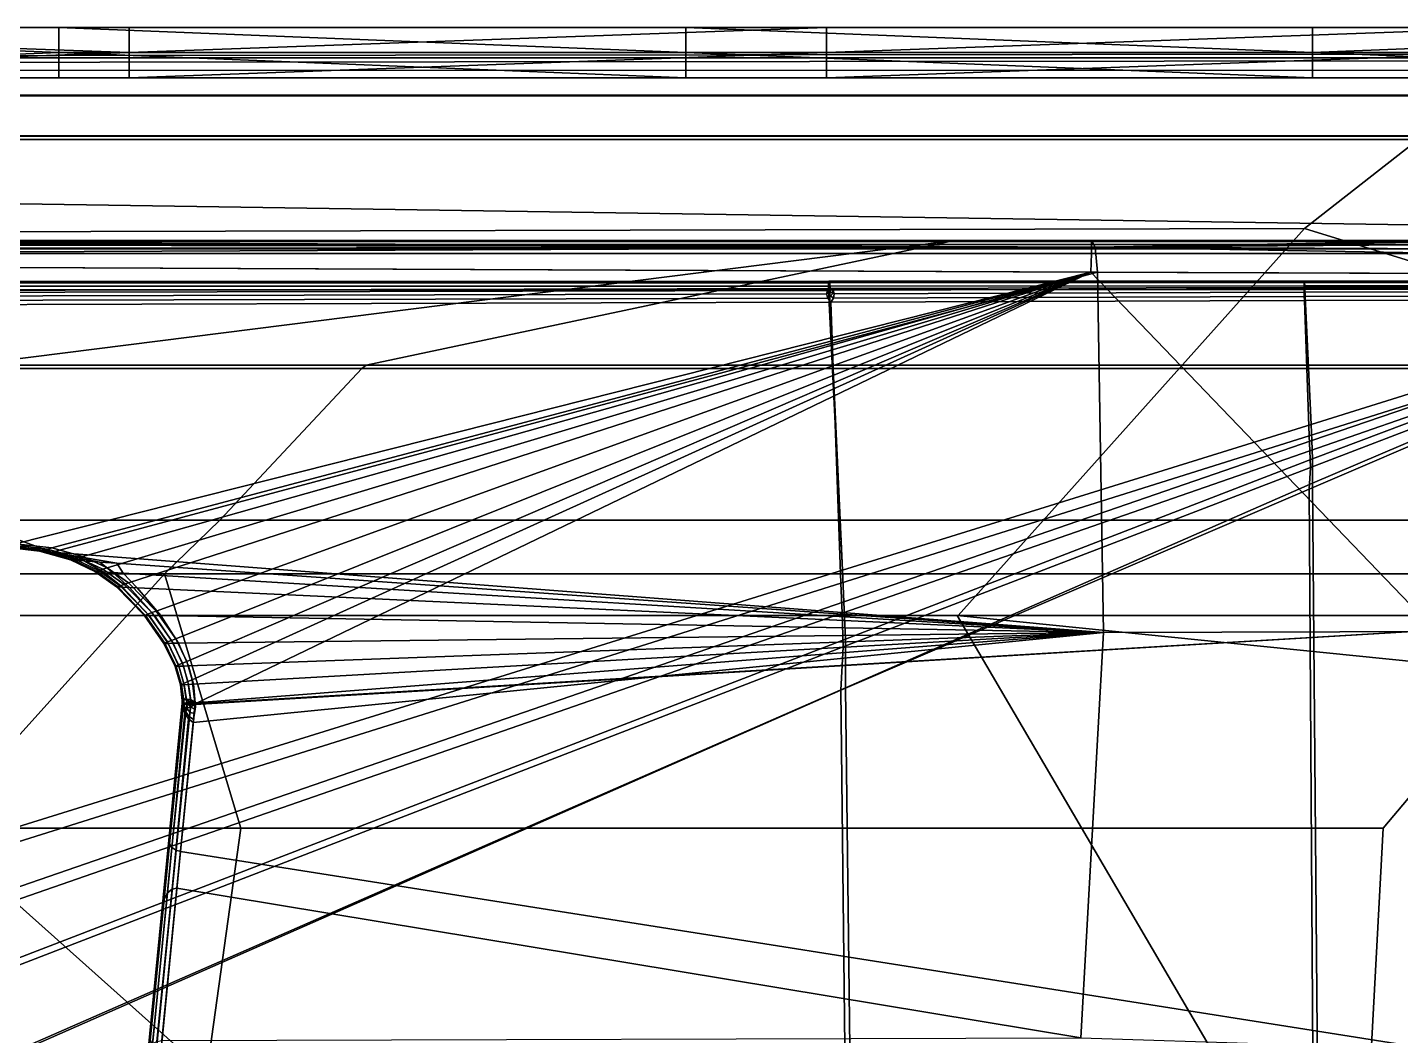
# Model space of a CAD drawing. Extents: x -11.8 to 11.8, y 0 to 23.8.
# Drawn here: x 1.77 to 7.15, y 19.86 to 23.8 of the extents above; entities that cross this region are included whole.
import ezdxf

# ---------------------------------------------------------------- set-up
doc = ezdxf.new("R2010")
doc.units = 0
doc.layers.add('SHP78CM5N_TRADECAD', color=251, linetype='CONTINUOUS')

msp = doc.modelspace()

# ---------------------------------------------------------------- linework, layer by layer
at = {"layer": 'SHP78CM5N_TRADECAD'}
for points in [[(2.1676, 23.7053, 15.5715), (-0.5637, 23.6069, 15.5715), (-0.5637, 23.8037, 15.5715)], [(-0.5637, 23.8037, 15.5715), (2.1676, 23.8037, 15.5715), (2.1676, 23.7053, 15.5715)], [(1.892, 23.7053, 6.9101), (-0.5637, 23.8037, 6.9101), (-0.5637, 23.6069, 6.9101)], [(1.892, 23.8037, 6.9101), (-0.5637, 23.8037, 6.9101), (1.892, 23.7053, 6.9101)], [(2.1676, 23.8037, 13.4062), (-0.5637, 23.8037, 15.5715), (-0.5637, 23.8037, 13.4062)], [(-0.5637, 23.8037, 13.4062), (2.1676, 23.8037, 11.2408), (2.1676, 23.8037, 13.4062)], [(-0.5637, 23.8037, 11.2408), (2.1676, 23.8037, 11.2408), (-0.5637, 23.8037, 13.4062)], [(2.1676, 23.8037, 15.5715), (-0.5637, 23.8037, 15.5715), (2.1676, 23.8037, 13.4062)], [(2.1676, 23.8037, 9.0755), (2.1676, 23.8037, 11.2408), (-0.5637, 23.8037, 11.2408)], [(-0.5637, 23.8037, 9.0755), (2.1676, 23.8037, 9.0755), (-0.5637, 23.8037, 11.2408)], [(1.892, 23.8037, 6.9101), (2.1676, 23.8037, 9.0755), (-0.5637, 23.8037, 9.0755)], [(-0.5637, 23.8037, 6.9101), (1.892, 23.8037, 6.9101), (-0.5637, 23.8037, 9.0755)], [(4.3477, 23.7053, 6.9101), (1.892, 23.8037, 6.9101), (1.892, 23.7053, 6.9101)], [(4.3477, 23.8037, 6.9101), (1.892, 23.8037, 6.9101), (4.3477, 23.7053, 6.9101)], [(2.1676, 23.8037, 9.0755), (1.892, 23.8037, 6.9101), (4.3477, 23.8037, 6.9101)], [(2.1676, 23.7053, 15.5715), (4.8989, 23.8037, 15.5715), (4.8989, 23.7053, 15.5715)], [(2.1676, 23.8037, 15.5715), (4.8989, 23.8037, 15.5715), (2.1676, 23.7053, 15.5715)], [(4.8989, 23.8037, 13.4062), (2.1676, 23.8037, 15.5715), (2.1676, 23.8037, 13.4062)], [(2.1676, 23.8037, 13.4062), (4.8989, 23.8037, 11.2408), (4.8989, 23.8037, 13.4062)], [(2.1676, 23.8037, 11.2408), (4.8989, 23.8037, 11.2408), (2.1676, 23.8037, 13.4062)], [(2.1676, 23.8037, 11.2408), (4.8989, 23.8037, 9.0755), (4.8989, 23.8037, 11.2408)], [(2.1676, 23.8037, 11.2408), (2.1676, 23.8037, 9.0755), (4.8989, 23.8037, 9.0755)], [(2.1676, 23.8037, 9.0755), (4.3477, 23.8037, 6.9101), (4.8989, 23.8037, 9.0755)], [(4.8989, 23.8037, 15.5715), (2.1676, 23.8037, 15.5715), (4.8989, 23.8037, 13.4062)], [(6.8034, 23.7053, 6.9101), (4.3477, 23.8037, 6.9101), (4.3477, 23.7053, 6.9101)], [(6.8034, 23.8037, 6.9101), (4.3477, 23.8037, 6.9101), (6.8034, 23.7053, 6.9101)], [(4.8989, 23.8037, 9.0755), (4.3477, 23.8037, 6.9101), (6.8034, 23.8037, 6.9101)], [(4.8989, 23.7053, 15.5715), (7.6302, 23.8037, 15.5715), (7.6302, 23.7053, 15.5715)], [(4.8989, 23.8037, 15.5715), (7.6302, 23.8037, 15.5715), (4.8989, 23.7053, 15.5715)], [(4.8989, 23.8037, 9.0755), (6.8034, 23.8037, 6.9101), (7.6302, 23.8037, 9.0755)], [(4.8989, 23.8037, 11.2408), (4.8989, 23.8037, 9.0755), (7.6302, 23.8037, 9.0755)], [(4.8989, 23.8037, 11.2408), (7.6302, 23.8037, 11.2408), (4.8989, 23.8037, 13.4062)], [(7.6302, 23.8037, 11.2408), (4.8989, 23.8037, 11.2408), (7.6302, 23.8037, 9.0755)], [(4.8989, 23.8037, 13.4062), (7.6302, 23.8037, 11.2408), (7.6302, 23.8037, 13.4062)], [(7.6302, 23.8037, 13.4062), (4.8989, 23.8037, 15.5715), (4.8989, 23.8037, 13.4062)], [(7.6302, 23.8037, 15.5715), (4.8989, 23.8037, 15.5715), (7.6302, 23.8037, 13.4062)], [(6.8034, 23.7053, 6.9101), (9.2591, 23.6069, 6.9101), (9.2591, 23.8037, 6.9101)], [(9.2591, 23.8037, 6.9101), (6.8034, 23.8037, 6.9101), (6.8034, 23.7053, 6.9101)], [(7.6302, 23.8037, 9.0755), (6.8034, 23.8037, 6.9101), (9.2591, 23.8037, 6.9101)], [(9.8369, 23.7012, 5.777), (-10.042, 23.6824, 5.777), (-7.6757, 23.6593, 3.4718), (7.6119, 23.6737, 3.4718)], [(9.837, 23.685, 6.0174), (-10.042, 23.685, 6.0274), (-10.042, 23.6824, 5.777), (9.8369, 23.7012, 5.777)], [(-10.042, 23.685, 6.6404), (-10.042, 23.685, 6.0274), (9.837, 23.685, 6.0174), (9.837, 23.685, 6.6404)], [(-10.042, 23.685, 6.6404), (9.837, 23.685, 6.6404), (9.8368, 23.3645, 6.7713), (-9.858, 23.3655, 6.7831)], [(-7.6757, 23.6593, 3.4718), (0.4313, 23.0013, 3.4718), (6.7714, 23.0167, 3.4718), (7.6119, 23.6737, 3.4718)], [(2.1676, 23.6069, 15.5715), (-0.5637, 23.6069, 15.5715), (2.1676, 23.7053, 15.5715)], [(-0.5637, 23.6069, 6.9101), (1.892, 23.6069, 6.9101), (1.892, 23.7053, 6.9101)], [(1.892, 23.7053, 6.9101), (4.3477, 23.6069, 6.9101), (4.3477, 23.7053, 6.9101)], [(1.892, 23.6069, 6.9101), (4.3477, 23.6069, 6.9101), (1.892, 23.7053, 6.9101)], [(4.8989, 23.7053, 15.5715), (2.1676, 23.6069, 15.5715), (2.1676, 23.7053, 15.5715)], [(4.8989, 23.6069, 15.5715), (2.1676, 23.6069, 15.5715), (4.8989, 23.7053, 15.5715)], [(4.3477, 23.7053, 6.9101), (6.8034, 23.6069, 6.9101), (6.8034, 23.7053, 6.9101)], [(4.3477, 23.6069, 6.9101), (6.8034, 23.6069, 6.9101), (4.3477, 23.7053, 6.9101)], [(7.6302, 23.7053, 15.5715), (4.8989, 23.6069, 15.5715), (4.8989, 23.7053, 15.5715)], [(7.6302, 23.6069, 15.5715), (4.8989, 23.6069, 15.5715), (7.6302, 23.7053, 15.5715)], [(6.7714, 23.0167, 3.4718), (8.7179, 22.418, 3.4718), (9.8368, 22.5489, 3.4718), (7.6119, 23.6737, 3.4718)], [(6.8034, 23.6069, 6.9101), (9.2591, 23.6069, 6.9101), (6.8034, 23.7053, 6.9101)], [(10.423, 23.6358, 32.5452), (10.4283, 23.379, 32.541), (-10.5863, 23.3808, 32.5485), (-10.5752, 23.6369, 32.5543)], [(10.423, 23.5386, 7.618), (10.423, 23.6358, 32.5452), (-10.5752, 23.6369, 32.5543), (-10.577, 23.5393, 7.5413)], [(2.1676, 23.6069, 9.0755), (-0.5637, 23.6069, 9.0755), (2.1676, 23.6069, 11.2408)], [(2.1676, 23.6069, 9.0755), (1.892, 23.6069, 6.9101), (-0.5637, 23.6069, 9.0755)], [(-0.5637, 23.6069, 9.0755), (1.892, 23.6069, 6.9101), (-0.5637, 23.6069, 6.9101)], [(2.1676, 23.6069, 11.2408), (-0.5637, 23.6069, 9.0755), (-0.5637, 23.6069, 11.2408)], [(2.1676, 23.6069, 11.2408), (-0.5637, 23.6069, 11.2408), (2.1676, 23.6069, 13.4062)], [(2.1676, 23.6069, 13.4062), (-0.5637, 23.6069, 11.2408), (-0.5637, 23.6069, 13.4062)], [(-0.5637, 23.6069, 13.4062), (2.1676, 23.6069, 15.5715), (2.1676, 23.6069, 13.4062)], [(-0.5637, 23.6069, 15.5715), (2.1676, 23.6069, 15.5715), (-0.5637, 23.6069, 13.4062)], [(2.1676, 23.6069, 9.0755), (4.3477, 23.6069, 6.9101), (1.892, 23.6069, 6.9101)], [(4.8989, 23.6069, 9.0755), (4.3477, 23.6069, 6.9101), (2.1676, 23.6069, 9.0755)], [(4.8989, 23.6069, 9.0755), (2.1676, 23.6069, 9.0755), (4.8989, 23.6069, 11.2408)], [(4.8989, 23.6069, 11.2408), (2.1676, 23.6069, 9.0755), (2.1676, 23.6069, 11.2408)], [(4.8989, 23.6069, 13.4062), (2.1676, 23.6069, 11.2408), (2.1676, 23.6069, 13.4062)], [(4.8989, 23.6069, 11.2408), (2.1676, 23.6069, 11.2408), (4.8989, 23.6069, 13.4062)], [(2.1676, 23.6069, 13.4062), (4.8989, 23.6069, 15.5715), (4.8989, 23.6069, 13.4062)], [(2.1676, 23.6069, 15.5715), (4.8989, 23.6069, 15.5715), (2.1676, 23.6069, 13.4062)], [(4.8989, 23.6069, 9.0755), (6.8034, 23.6069, 6.9101), (4.3477, 23.6069, 6.9101)], [(4.8989, 23.6069, 13.4062), (7.6302, 23.6069, 15.5715), (7.6302, 23.6069, 13.4062)], [(7.6302, 23.6069, 13.4062), (4.8989, 23.6069, 11.2408), (4.8989, 23.6069, 13.4062)], [(7.6302, 23.6069, 11.2408), (4.8989, 23.6069, 11.2408), (7.6302, 23.6069, 13.4062)], [(7.6302, 23.6069, 11.2408), (4.8989, 23.6069, 9.0755), (4.8989, 23.6069, 11.2408)], [(7.6302, 23.6069, 9.0755), (4.8989, 23.6069, 9.0755), (7.6302, 23.6069, 11.2408)], [(7.6302, 23.6069, 9.0755), (6.8034, 23.6069, 6.9101), (4.8989, 23.6069, 9.0755)], [(4.8989, 23.6069, 15.5715), (7.6302, 23.6069, 15.5715), (4.8989, 23.6069, 13.4062)], [(7.6302, 23.6069, 9.0755), (9.2591, 23.6069, 6.9101), (6.8034, 23.6069, 6.9101)], [(-10.577, 23.5393, 7.5413), (-9.858, 23.5363, 6.7831), (9.8368, 23.5353, 6.7713), (10.423, 23.5386, 7.618)], [(-9.858, 23.5363, 6.7831), (-9.858, 23.3655, 6.7831), (9.8368, 23.3645, 6.7713), (9.8368, 23.5353, 6.7713)], [(10.4283, 23.379, 32.541), (11.2467, 23.3786, 33.4634), (-11.2232, 23.3786, 33.4634), (-10.5863, 23.3808, 32.5485)], [(11.2467, 23.3786, 33.4634), (11.2467, 22.9691, 33.4634), (-11.2232, 23.3089, 33.4634), (-11.2232, 23.3786, 33.4634)], [(11.2467, 22.9691, 33.4634), (5.4013, 22.9691, 33.0011), (-5.4744, 22.9691, 33.0011), (-11.2232, 23.3089, 33.4634)], [(5.4013, 22.9691, 33.0011), (0.0045, 22.9691, 33.0011), (-5.4744, 22.9691, 33.0011)], [(0.0045, 22.9691, 33.0011), (5.4013, 22.9691, 33.0011), (1.5327, 22.4809, 33.0011), (0.0046, 22.4809, 33.0011)], [(5.9382, 22.9685, 33.6834), (0.1615, 22.9685, 33.6834), (0.1615, 22.9685, 32.9934), (5.9523, 22.9435, 32.9684)], [(5.9523, 22.9435, 32.9684), (0.1615, 22.9685, 32.9934), (0.1615, 22.9647, 32.9743)], [(5.9382, 22.9685, 33.6834), (5.9379, 22.965, 33.7014), (0.1615, 22.9647, 33.7022), (0.1615, 22.9685, 33.6834)], [(5.4152, 21.5017, 1.4879), (6.7714, 23.0167, 3.4718), (0.4313, 23.0013, 3.4718), (0.4204, 21.5017, 1.4877)], [(3.096, 22.4809, 33.0011), (1.5327, 22.4809, 33.0011), (5.4013, 22.9691, 33.0011)], [(5.4013, 22.9691, 33.0011), (9.5391, 22.9691, 33.0011), (8.3951, 22.4809, 33.0011), (3.096, 22.4809, 33.0011)], [(11.2467, 22.9691, 33.4634), (11.2467, 22.9691, 33.4634), (9.5391, 22.9691, 33.0011), (5.4013, 22.9691, 33.0011)], [(5.4152, 21.5017, 1.4879), (8.6058, 21.5017, 2.35), (8.7179, 22.418, 3.4718), (6.7714, 23.0167, 3.4718)], [(7.2932, 22.9685, 33.6834), (7.2909, 22.965, 33.7014), (5.9379, 22.965, 33.7014), (5.9382, 22.9685, 33.6834)], [(7.2932, 22.9685, 33.6834), (5.9382, 22.9685, 33.6834), (5.9523, 22.9435, 32.9684), (7.3776, 22.9685, 32.9934)], [(7.3799, 22.965, 32.975), (7.3776, 22.9685, 32.9934), (5.9523, 22.9435, 32.9684)], [(5.9379, 22.965, 33.7014), (5.9375, 22.9537, 33.718), (0.1615, 22.9537, 33.718), (0.1615, 22.9647, 33.7022)], [(5.9523, 22.9435, 32.9684), (0.1615, 22.9647, 32.9743), (0.1615, 22.9539, 32.958)], [(5.9523, 22.9435, 32.9684), (0.1615, 22.9539, 32.958), (0.1615, 22.9376, 32.9472)], [(5.9375, 22.9537, 33.718), (5.9372, 22.9367, 33.7285), (0.1615, 22.9375, 33.7282), (0.1615, 22.9537, 33.718)], [(5.9523, 22.9435, 32.9684), (0.1615, 22.9185, 32.9434), (0.1615, 22.8701, 32.9434), (5.9604, 22.8459, 32.9434)], [(5.9523, 22.9435, 32.9684), (0.1615, 22.9376, 32.9472), (0.1615, 22.9185, 32.9434)], [(5.9372, 22.9367, 33.7285), (5.9371, 22.9186, 33.7312), (0.1615, 22.9186, 33.7312), (0.1615, 22.9375, 33.7282)], [(0.1615, 22.9186, 33.7312), (5.9371, 22.9186, 33.7312), (5.9352, 22.846, 33.7135), (0.1615, 22.8701, 33.7135)], [(5.9371, 22.9186, 33.7312), (7.2869, 22.9186, 33.7313), (7.2858, 22.8404, 33.7135), (5.9352, 22.846, 33.7135)], [(7.2874, 22.9367, 33.7285), (7.2869, 22.9186, 33.7313), (5.9371, 22.9186, 33.7312), (5.9372, 22.9367, 33.7285)], [(7.2888, 22.9537, 33.718), (7.2874, 22.9367, 33.7285), (5.9372, 22.9367, 33.7285), (5.9375, 22.9537, 33.718)], [(7.2909, 22.965, 33.7014), (7.2888, 22.9537, 33.718), (5.9375, 22.9537, 33.718), (5.9379, 22.965, 33.7014)], [(7.3819, 22.9539, 32.958), (7.3799, 22.965, 32.975), (5.9523, 22.9435, 32.9684)], [(7.3831, 22.9369, 32.9469), (7.3819, 22.9539, 32.958), (5.9523, 22.9435, 32.9684)], [(7.3835, 22.9185, 32.9434), (5.9523, 22.9435, 32.9684), (5.9604, 22.8459, 32.9434), (7.3814, 22.84, 32.9434)], [(7.3835, 22.9185, 32.9434), (7.3831, 22.9369, 32.9469), (5.9523, 22.9435, 32.9684)], [(1.7219, 21.7823, 34.0637), (0.1615, 22.6208, 33.8005), (0.1615, 22.8701, 33.7135), (5.9352, 22.846, 33.7135)], [(1.6763, 21.8179, 33.2387), (1.8664, 21.7493, 33.2567), (5.9604, 22.8459, 32.9434), (0.1615, 22.8701, 32.9434)], [(1.3155, 22.8029, 33.9473), (1.3156, 22.8084, 33.93), (4.9078, 22.8099, 33.918), (4.9073, 22.8037, 33.9354)], [(1.3156, 22.8084, 33.93), (1.3156, 22.807, 33.9134), (4.9085, 22.8091, 33.901), (4.9078, 22.8099, 33.918)], [(4.9085, 22.8091, 33.901), (1.3156, 22.807, 33.9134), (1.3158, 22.7737, 33.7969), (4.9131, 22.7818, 33.7834)], [(5.9352, 22.846, 33.7135), (1.8647, 21.7659, 34.0659), (1.7219, 21.7823, 34.0637)], [(5.9352, 22.846, 33.7135), (1.9858, 21.732, 34.075), (1.8647, 21.7659, 34.0659)], [(1.8664, 21.7493, 33.2567), (5.985, 21.434, 33.2862), (5.9604, 22.8459, 32.9434)], [(5.9352, 22.846, 33.7135), (2.0811, 21.6879, 34.0885), (1.9858, 21.732, 34.075)], [(5.9352, 22.846, 33.7135), (2.1656, 21.6285, 34.1077), (2.0811, 21.6879, 34.0885)], [(5.9352, 22.846, 33.7135), (2.2731, 21.5187, 34.1447), (2.1656, 21.6285, 34.1077)], [(2.3499, 21.4104, 34.1706), (2.2731, 21.5187, 34.1447), (5.9352, 22.846, 33.7135)], [(5.9352, 22.846, 33.7135), (2.3931, 21.3214, 34.173), (2.3499, 21.4104, 34.1706)], [(5.9352, 22.846, 33.7135), (2.414, 21.2496, 34.1753), (2.3931, 21.3214, 34.173)], [(5.9352, 22.846, 33.7135), (2.426, 21.1554, 34.1799), (2.4252, 21.162, 34.1783), (2.414, 21.2496, 34.1753)], [(5.9352, 22.846, 33.7135), (7.282, 21.444, 33.8236), (2.426, 21.1554, 34.1799)], [(4.9073, 22.8037, 33.9354), (4.9078, 22.8099, 33.918), (4.9104, 22.8099, 33.9181), (4.9104, 22.8037, 33.9354)], [(4.9078, 22.8099, 33.918), (4.9085, 22.8091, 33.901), (4.9106, 22.8091, 33.901), (4.9104, 22.8099, 33.9181)], [(4.9131, 22.7818, 33.7834), (4.9132, 22.7818, 33.7834), (4.9106, 22.8091, 33.901), (4.9085, 22.8091, 33.901)], [(4.9104, 22.8037, 33.9354), (4.9104, 22.8099, 33.9181), (6.7712, 22.8108, 33.9036), (6.7718, 22.8047, 33.9216)], [(4.9104, 22.8099, 33.9181), (4.9106, 22.8091, 33.901), (6.771, 22.8103, 33.8857), (6.7712, 22.8108, 33.9036)], [(4.9136, 22.7818, 33.7834), (6.7702, 22.7859, 33.7674), (6.771, 22.8103, 33.8857), (4.9106, 22.8091, 33.901)], [(4.9106, 22.8091, 33.901), (4.9132, 22.7818, 33.7834), (4.9134, 22.7818, 33.7834)], [(4.9106, 22.8091, 33.901), (4.9134, 22.7818, 33.7834), (4.9135, 22.7818, 33.7834)], [(4.9106, 22.8091, 33.901), (4.9135, 22.7818, 33.7834), (4.9136, 22.7818, 33.7834)], [(5.9352, 22.846, 33.7135), (7.2858, 22.8404, 33.7135), (7.282, 21.444, 33.8236)], [(7.3814, 22.84, 32.9434), (5.9604, 22.8459, 32.9434), (5.985, 21.434, 33.2862), (7.3743, 21.4384, 33.1143)], [(6.7702, 22.7859, 33.7674), (8.5821, 22.7912, 33.7718), (8.5861, 22.8102, 33.8601), (6.771, 22.8103, 33.8857)], [(8.5861, 22.8102, 33.8601), (8.5748, 22.8074, 33.8805), (6.7712, 22.8108, 33.9036), (6.771, 22.8103, 33.8857)], [(8.5748, 22.8074, 33.8805), (8.5613, 22.8012, 33.8944), (6.7718, 22.8047, 33.9216), (6.7712, 22.8108, 33.9036)], [(1.3155, 22.7909, 33.9609), (1.3155, 22.8029, 33.9473), (4.9073, 22.8037, 33.9354), (4.9069, 22.7912, 33.949)], [(1.3155, 22.7758, 33.9682), (1.3155, 22.7909, 33.9609), (4.9069, 22.7912, 33.949), (4.9068, 22.7758, 33.9564)], [(1.3155, 22.7758, 33.9682), (4.9068, 22.7758, 33.9564), (4.9618, 21.678, 34.248), (1.3155, 20.5444, 34.5601)], [(1.3158, 22.7737, 33.7969), (1.3158, 22.7661, 33.7818), (4.9029, 22.7744, 33.77), (4.9131, 22.7818, 33.7834)], [(1.3158, 22.7661, 33.7818), (1.3158, 22.7522, 33.7697), (4.8998, 22.7604, 33.7582), (4.9029, 22.7744, 33.77)], [(1.3158, 22.7522, 33.7697), (1.3158, 22.7348, 33.764), (4.9048, 22.7434, 33.7513), (4.8998, 22.7604, 33.7582)], [(4.9069, 22.7752, 33.7702), (4.9029, 22.7744, 33.77), (4.8998, 22.7604, 33.7582), (4.9043, 22.7631, 33.7596)], [(4.9043, 22.7631, 33.7596), (4.8998, 22.7604, 33.7582), (4.9048, 22.7434, 33.7513), (4.9151, 22.7528, 33.7536)], [(4.9132, 22.7818, 33.7834), (4.9131, 22.7818, 33.7834), (4.9029, 22.7744, 33.77), (4.9069, 22.7752, 33.7702)], [(4.9145, 22.7658, 33.761), (4.9139, 22.776, 33.7704), (4.9069, 22.7752, 33.7702), (4.9043, 22.7631, 33.7596)], [(4.9145, 22.7658, 33.761), (4.9043, 22.7631, 33.7596), (4.9151, 22.7528, 33.7536), (4.9249, 22.7631, 33.7594)], [(4.9048, 22.7434, 33.7513), (4.9163, 22.7281, 33.7511), (4.9266, 22.7435, 33.7512), (4.9151, 22.7528, 33.7536)], [(4.9068, 22.7758, 33.9564), (4.9069, 22.7912, 33.949), (4.9109, 22.7913, 33.949), (4.9115, 22.7759, 33.9564)], [(4.9618, 21.678, 34.248), (4.9068, 22.7758, 33.9564), (4.9115, 22.7759, 33.9564)], [(4.9069, 22.7912, 33.949), (4.9073, 22.8037, 33.9354), (4.9104, 22.8037, 33.9354), (4.9109, 22.7913, 33.949)], [(4.9139, 22.776, 33.7704), (4.9134, 22.7818, 33.7834), (4.9132, 22.7818, 33.7834), (4.9069, 22.7752, 33.7702)], [(4.9109, 22.7913, 33.949), (4.9104, 22.8037, 33.9354), (6.7718, 22.8047, 33.9216), (6.7725, 22.7925, 33.9363)], [(4.9115, 22.7759, 33.9564), (4.9109, 22.7913, 33.949), (6.7725, 22.7925, 33.9363), (6.7732, 22.7771, 33.9452)], [(6.7974, 22.2486, 34.0902), (4.9618, 21.678, 34.248), (4.9115, 22.7759, 33.9564), (6.7732, 22.7771, 33.9452)], [(4.9209, 22.7752, 33.7701), (4.9135, 22.7818, 33.7834), (4.9134, 22.7818, 33.7834), (4.9139, 22.776, 33.7704)], [(4.925, 22.7745, 33.7698), (4.9136, 22.7818, 33.7834), (4.9135, 22.7818, 33.7834), (4.9209, 22.7752, 33.7701)], [(4.9136, 22.7818, 33.7834), (4.925, 22.7745, 33.7698), (6.7703, 22.7797, 33.7529), (6.7702, 22.7859, 33.7674)], [(4.9145, 22.7658, 33.761), (4.9249, 22.7631, 33.7594), (4.9209, 22.7752, 33.7701), (4.9139, 22.776, 33.7704)], [(4.9151, 22.7528, 33.7536), (4.9266, 22.7435, 33.7512), (4.9298, 22.7605, 33.758), (4.9249, 22.7631, 33.7594)], [(4.9249, 22.7631, 33.7594), (4.9298, 22.7605, 33.758), (4.925, 22.7745, 33.7698), (4.9209, 22.7752, 33.7701)], [(4.925, 22.7745, 33.7698), (4.9298, 22.7605, 33.758), (6.7705, 22.7668, 33.7413), (6.7703, 22.7797, 33.7529)], [(4.9298, 22.7605, 33.758), (4.9266, 22.7435, 33.7512), (6.771, 22.7502, 33.7364), (6.7705, 22.7668, 33.7413)], [(8.5829, 22.7853, 33.7611), (8.5821, 22.7912, 33.7718), (6.7702, 22.7859, 33.7674), (6.7703, 22.7797, 33.7529)], [(8.5611, 22.7701, 33.749), (8.5829, 22.7853, 33.7611), (6.7703, 22.7797, 33.7529), (6.7705, 22.7668, 33.7413)], [(8.5229, 22.7518, 33.7424), (8.5611, 22.7701, 33.749), (6.7705, 22.7668, 33.7413), (6.771, 22.7502, 33.7364)], [(8.5613, 22.8012, 33.8944), (8.5347, 22.7917, 33.9075), (6.7725, 22.7925, 33.9363), (6.7718, 22.8047, 33.9216)], [(8.5347, 22.7917, 33.9075), (8.497, 22.7807, 33.92), (6.7732, 22.7771, 33.9452), (6.7725, 22.7925, 33.9363)], [(6.7732, 22.7771, 33.9452), (8.497, 22.7807, 33.92), (6.7974, 22.2486, 34.0902)], [(6.7904, 21.9954, 33.9254), (8.5805, 22.763, 33.7327), (8.5526, 22.7543, 33.7353), (6.7948, 22.0804, 33.9145)], [(6.8232, 16.9497, 33.9702), (8.5945, 17.3401, 33.7701), (8.5805, 22.763, 33.7327), (6.7904, 21.9954, 33.9254)], [(6.7928, 22.1462, 33.9034), (8.5517, 22.7567, 33.7349), (8.4895, 22.7395, 33.7429), (6.7906, 22.2052, 33.9312)], [(6.7948, 22.0804, 33.9145), (8.5526, 22.7543, 33.7353), (8.5517, 22.7567, 33.7349), (6.7928, 22.1462, 33.9034)], [(6.7974, 22.2486, 34.0902), (8.497, 22.7807, 33.92), (8.5368, 22.7795, 33.9159), (6.8002, 22.1869, 34.1097)], [(6.8002, 22.1869, 34.1097), (8.5368, 22.7795, 33.9159), (8.5675, 22.7789, 33.9117), (6.8037, 22.1142, 34.1227)], [(6.8037, 22.1142, 34.1227), (8.5675, 22.7789, 33.9117), (8.5886, 22.7799, 33.9082), (6.8037, 22.0189, 34.1343)], [(6.8037, 22.0189, 34.1343), (8.5886, 22.7799, 33.9082), (8.6178, 17.3422, 33.9487), (6.8456, 16.9516, 34.1801)], [(1.3158, 22.7348, 33.764), (1.3159, 22.7178, 33.7652), (4.9163, 22.7281, 33.7511), (4.9048, 22.7434, 33.7513)], [(4.9163, 22.7281, 33.7511), (1.3159, 22.7178, 33.7652), (1.3163, 20.4837, 34.3579), (4.9561, 21.6283, 34.0433)], [(4.9266, 22.7435, 33.7512), (4.9163, 22.7281, 33.7511), (6.7715, 22.7346, 33.7387), (6.771, 22.7502, 33.7364)], [(6.7715, 22.7346, 33.7387), (4.9163, 22.7281, 33.7511), (4.9561, 21.6283, 34.0433), (6.7906, 22.2052, 33.9312)], [(8.4895, 22.7395, 33.7429), (8.5229, 22.7518, 33.7424), (6.771, 22.7502, 33.7364), (6.7715, 22.7346, 33.7387)], [(6.7906, 22.2052, 33.9312), (8.4895, 22.7395, 33.7429), (6.7715, 22.7346, 33.7387)], [(1.5251, 22.4677, 33.0585), (3.0789, 22.4677, 33.0585), (2.5231, 21.874, 33.1998), (1.2507, 21.874, 33.1998)], [(3.096, 22.4809, 33.0011), (3.0789, 22.4677, 33.0585), (1.5251, 22.4677, 33.0585), (1.5327, 22.4809, 33.0011)], [(8.3466, 22.4677, 33.0585), (8.13, 21.874, 33.1998), (2.5231, 21.874, 33.1998), (3.0789, 22.4677, 33.0585)], [(3.096, 22.4809, 33.0011), (8.3951, 22.4809, 33.0011), (8.3466, 22.4677, 33.0585), (3.0789, 22.4677, 33.0585)], [(6.8002, 22.1869, 34.1097), (4.9674, 21.5545, 34.2871), (4.9618, 21.678, 34.248), (6.7974, 22.2486, 34.0902)], [(6.7906, 22.2052, 33.9312), (4.9561, 21.6283, 34.0433), (4.9605, 21.5102, 34.0806), (6.7928, 22.1462, 33.9034)], [(6.8037, 22.1142, 34.1227), (4.9743, 21.4091, 34.3115), (4.9674, 21.5545, 34.2871), (6.8002, 22.1869, 34.1097)], [(6.7928, 22.1462, 33.9034), (4.9605, 21.5102, 34.0806), (4.9645, 21.3787, 34.1028), (6.7948, 22.0804, 33.9145)], [(6.8037, 22.0189, 34.1343), (4.9743, 21.2184, 34.3348), (4.9743, 21.4091, 34.3115), (6.8037, 22.1142, 34.1227)], [(6.7948, 22.0804, 33.9145), (4.9645, 21.3787, 34.1028), (4.9557, 21.2087, 34.1246), (6.7904, 21.9954, 33.9254)], [(6.8456, 16.9516, 34.1801), (5.0298, 16.5514, 34.3852), (4.9743, 21.2184, 34.3348), (6.8037, 22.0189, 34.1343)], [(6.7904, 21.9954, 33.9254), (4.9557, 21.2087, 34.1246), (5.0082, 16.5496, 34.1752), (6.8232, 16.9497, 33.9702)], [(2.5231, 21.874, 33.1998), (2.3066, 21.664, 33.3153), (1.1421, 21.664, 33.3153), (1.2507, 21.874, 33.1998)], [(2.3066, 21.664, 33.3153), (2.5231, 21.874, 33.1998), (8.13, 21.874, 33.1998), (7.92, 21.664, 33.3153)], [(1.8311, 21.752, 33.2711), (1.8481, 21.7507, 33.2601), (1.6753, 21.7991, 33.2478), (1.6743, 21.7833, 33.2632)], [(1.8481, 21.7507, 33.2601), (1.8664, 21.7493, 33.2567), (1.6763, 21.8179, 33.2387), (1.6753, 21.7991, 33.2478)], [(1.8165, 21.7531, 33.3064), (1.82, 21.7529, 33.288), (1.6738, 21.7733, 33.2828), (1.6736, 21.7701, 33.3034)], [(1.6736, 21.7701, 34.0178), (1.677, 21.7709, 34.0355), (1.8199, 21.754, 34.0378), (1.8165, 21.7531, 34.0201)], [(1.8165, 21.7531, 34.0201), (1.8165, 21.7531, 33.3064), (1.6736, 21.7701, 33.3034), (1.6736, 21.7701, 34.0178)], [(1.82, 21.7529, 33.288), (1.8311, 21.752, 33.2711), (1.6743, 21.7833, 33.2632), (1.6738, 21.7733, 33.2828)], [(1.677, 21.7709, 34.0355), (1.688, 21.7737, 34.0517), (1.8309, 21.7569, 34.0539), (1.8199, 21.754, 34.0378)], [(1.688, 21.7737, 34.0517), (1.7045, 21.7779, 34.0616), (1.8473, 21.7613, 34.0638), (1.8309, 21.7569, 34.0539)], [(1.7045, 21.7779, 34.0616), (1.7219, 21.7823, 34.0637), (1.8647, 21.7659, 34.0659), (1.8473, 21.7613, 34.0638)], [(1.9413, 21.7195, 34.047), (1.9378, 21.7185, 34.0294), (1.8165, 21.7531, 34.0201), (1.8199, 21.754, 34.0378)], [(1.8165, 21.7531, 33.3064), (1.8165, 21.7531, 34.0201), (1.9378, 21.7185, 34.0294), (1.9378, 21.7185, 33.3155)], [(1.82, 21.7529, 33.288), (1.8165, 21.7531, 33.3064), (1.9378, 21.7185, 33.3155), (1.9506, 21.7176, 33.2972)], [(1.9522, 21.7225, 34.0631), (1.9413, 21.7195, 34.047), (1.8199, 21.754, 34.0378), (1.8309, 21.7569, 34.0539)], [(1.8311, 21.752, 33.2711), (1.82, 21.7529, 33.288), (1.9506, 21.7176, 33.2972), (1.991, 21.7148, 33.2805)], [(1.9685, 21.7272, 34.073), (1.9522, 21.7225, 34.0631), (1.8309, 21.7569, 34.0539), (1.8473, 21.7613, 34.0638)], [(1.8481, 21.7507, 33.2601), (1.8311, 21.752, 33.2711), (1.991, 21.7148, 33.2805), (2.0525, 21.7104, 33.2696)], [(1.9858, 21.732, 34.075), (1.9685, 21.7272, 34.073), (1.8473, 21.7613, 34.0638), (1.8647, 21.7659, 34.0659)], [(1.8664, 21.7493, 33.2567), (1.8481, 21.7507, 33.2601), (2.0525, 21.7104, 33.2696), (2.1191, 21.7058, 33.2665)], [(5.985, 21.434, 33.2862), (1.8664, 21.7493, 33.2567), (2.1191, 21.7058, 33.2665)], [(1.9685, 21.7272, 34.073), (1.9858, 21.732, 34.075), (2.0811, 21.6879, 34.0885), (2.064, 21.6827, 34.0866)], [(4.9674, 21.5545, 34.2871), (1.3155, 20.2944, 34.639), (1.3155, 20.5444, 34.5601), (4.9618, 21.678, 34.248)], [(1.9378, 21.7185, 34.0294), (1.9413, 21.7195, 34.047), (2.0368, 21.6745, 34.0607), (2.0334, 21.6735, 34.0431)], [(1.9378, 21.7185, 33.3155), (1.9378, 21.7185, 34.0294), (2.0334, 21.6735, 34.0431), (2.0334, 21.6735, 33.3285)], [(2.0334, 21.6735, 33.3285), (2.0412, 21.6731, 33.3101), (1.9506, 21.7176, 33.2972), (1.9378, 21.7185, 33.3155)], [(1.9413, 21.7195, 34.047), (1.9522, 21.7225, 34.0631), (2.0477, 21.6778, 34.0768), (2.0368, 21.6745, 34.0607)], [(2.0412, 21.6731, 33.3101), (2.0657, 21.6716, 33.2932), (1.991, 21.7148, 33.2805), (1.9506, 21.7176, 33.2972)], [(1.9522, 21.7225, 34.0631), (1.9685, 21.7272, 34.073), (2.064, 21.6827, 34.0866), (2.0477, 21.6778, 34.0768)], [(2.0657, 21.6716, 33.2932), (2.103, 21.6693, 33.2822), (2.0525, 21.7104, 33.2696), (1.991, 21.7148, 33.2805)], [(2.1324, 21.6178, 34.0963), (2.1216, 21.6143, 34.0803), (2.0368, 21.6745, 34.0607), (2.0477, 21.6778, 34.0768)], [(2.1486, 21.623, 34.106), (2.1324, 21.6178, 34.0963), (2.0477, 21.6778, 34.0768), (2.064, 21.6827, 34.0866)], [(2.103, 21.6693, 33.2822), (2.1435, 21.6669, 33.2787), (2.1191, 21.7058, 33.2665), (2.0525, 21.7104, 33.2696)], [(2.1656, 21.6285, 34.1077), (2.1486, 21.623, 34.106), (2.064, 21.6827, 34.0866), (2.0811, 21.6879, 34.0885)], [(5.985, 21.434, 33.2862), (2.1191, 21.7058, 33.2665), (2.1435, 21.6669, 33.2787)], [(2.3066, 21.664, 33.3153), (1.4072, 20.669, 33.9087), (0.0048, 20.669, 33.9087), (1.1421, 21.664, 33.3153)], [(4.9561, 21.6283, 34.0433), (1.3163, 20.4837, 34.3579), (1.3142, 20.2447, 34.4333), (4.9605, 21.5102, 34.0806)], [(2.3066, 21.664, 33.3153), (2.6057, 20.669, 33.3321), (1.4072, 20.669, 33.9087)], [(2.1216, 21.6143, 34.0803), (2.1182, 21.6132, 34.0627), (2.0334, 21.6735, 34.0431), (2.0368, 21.6745, 34.0607)], [(2.0334, 21.6735, 33.3285), (2.0334, 21.6735, 34.0431), (2.1182, 21.6132, 34.0627), (2.1182, 21.6132, 33.3467)], [(2.0412, 21.6731, 33.3101), (2.0334, 21.6735, 33.3285), (2.1182, 21.6132, 33.3467), (2.1238, 21.6129, 33.3283)], [(2.0657, 21.6716, 33.2932), (2.0412, 21.6731, 33.3101), (2.1238, 21.6129, 33.3283), (2.1417, 21.6121, 33.3113)], [(2.103, 21.6693, 33.2822), (2.0657, 21.6716, 33.2932), (2.1417, 21.6121, 33.3113), (2.1688, 21.6109, 33.3001)], [(2.1435, 21.6669, 33.2787), (2.103, 21.6693, 33.2822), (2.1688, 21.6109, 33.3001), (2.1983, 21.6095, 33.2965)], [(2.1324, 21.6178, 34.0963), (2.1486, 21.623, 34.106), (2.2564, 21.5127, 34.1431), (2.2404, 21.5069, 34.1335)], [(5.985, 21.434, 33.2862), (2.1435, 21.6669, 33.2787), (2.1983, 21.6095, 33.2965)], [(2.1486, 21.623, 34.106), (2.1656, 21.6285, 34.1077), (2.2731, 21.5187, 34.1447), (2.2564, 21.5127, 34.1431)], [(2.6057, 20.669, 33.3321), (2.3066, 21.664, 33.3153), (7.92, 21.664, 33.3153), (7.08, 20.669, 33.3321)], [(7.08, 20.669, 33.3321), (7.92, 21.664, 33.3153), (8.13, 5.5233, 33.2927), (6.5364, 10.5575, 33.8521)], [(2.1182, 21.6132, 34.0627), (2.1216, 21.6143, 34.0803), (2.2297, 21.503, 34.1176), (2.2264, 21.5018, 34.1002)], [(2.1182, 21.6132, 33.3467), (2.1182, 21.6132, 34.0627), (2.2264, 21.5018, 34.1002), (2.2264, 21.5018, 33.3812)], [(2.2264, 21.5018, 33.3812), (2.231, 21.5017, 33.3627), (2.1238, 21.6129, 33.3283), (2.1182, 21.6132, 33.3467)], [(2.1216, 21.6143, 34.0803), (2.1324, 21.6178, 34.0963), (2.2404, 21.5069, 34.1335), (2.2297, 21.503, 34.1176)], [(2.231, 21.5017, 33.3627), (2.2454, 21.5015, 33.3456), (2.1417, 21.6121, 33.3113), (2.1238, 21.6129, 33.3283)], [(2.2454, 21.5015, 33.3456), (2.2674, 21.5011, 33.3342), (2.1688, 21.6109, 33.3001), (2.1417, 21.6121, 33.3113)], [(2.2674, 21.5011, 33.3342), (2.2913, 21.5006, 33.3304), (2.1983, 21.6095, 33.2965), (2.1688, 21.6109, 33.3001)], [(2.1983, 21.6095, 33.2965), (2.2913, 21.5006, 33.3304), (5.985, 21.434, 33.2862)], [(4.9743, 21.4091, 34.3115), (1.3155, 19.9989, 34.6711), (1.3155, 20.2944, 34.639), (4.9674, 21.5545, 34.2871)], [(2.2564, 21.5127, 34.1431), (2.2731, 21.5187, 34.1447), (2.3499, 21.4104, 34.1706), (2.3335, 21.4038, 34.1691)], [(-0.9744, 21.5017, 0.042), (-11.8433, 14.8549, 0.0397), (10.8391, 12.2355, 0.0397), (0.464, 21.5017, 0.0422)], [(0.4204, 21.5017, 1.4877), (0.4441, 21.5017, 0.701), (5.4131, 21.5017, 0.6965), (5.4152, 21.5017, 1.4879)], [(5.4114, 21.5017, 0.0432), (5.4131, 21.5017, 0.6965), (0.4441, 21.5017, 0.701), (0.464, 21.5017, 0.0422)], [(0.464, 21.5017, 0.0422), (10.8391, 12.2355, 0.0397), (5.4114, 21.5017, 0.0432)], [(4.9605, 21.5102, 34.0806), (1.3142, 20.2447, 34.4333), (1.3106, 19.9684, 34.4803), (4.9645, 21.3787, 34.1028)], [(2.2264, 21.5018, 34.1002), (2.2297, 21.503, 34.1176), (2.3071, 21.3933, 34.1439), (2.3038, 21.3919, 34.1265)], [(2.3038, 21.3919, 34.1265), (2.3038, 21.3919, 33.4157), (2.2264, 21.5018, 33.3812), (2.2264, 21.5018, 34.1002)], [(2.231, 21.5017, 33.3627), (2.2264, 21.5018, 33.3812), (2.3038, 21.3919, 33.4157), (2.3078, 21.392, 33.3971)], [(2.2297, 21.503, 34.1176), (2.2404, 21.5069, 34.1335), (2.3177, 21.3975, 34.1597), (2.3071, 21.3933, 34.1439)], [(2.2454, 21.5015, 33.3456), (2.231, 21.5017, 33.3627), (2.3078, 21.392, 33.3971), (2.3204, 21.3921, 33.38)], [(2.2404, 21.5069, 34.1335), (2.2564, 21.5127, 34.1431), (2.3335, 21.4038, 34.1691), (2.3177, 21.3975, 34.1597)], [(2.2674, 21.5011, 33.3342), (2.2454, 21.5015, 33.3456), (2.3204, 21.3921, 33.38), (2.3398, 21.3924, 33.3685)], [(2.2913, 21.5006, 33.3304), (2.2674, 21.5011, 33.3342), (2.3398, 21.3924, 33.3685), (2.3609, 21.3926, 33.3645)], [(2.2913, 21.5006, 33.3304), (2.3609, 21.3926, 33.3645), (5.985, 21.434, 33.2862)], [(5.4114, 21.5017, 0.0432), (9.2604, 21.1124, 0.044), (8.9277, 21.5017, 0.0439)], [(8.9277, 21.5017, 0.0439), (8.9266, 21.5017, 0.6934), (5.4131, 21.5017, 0.6965), (5.4114, 21.5017, 0.0432)], [(10.8391, 12.2355, 0.0397), (10.3045, 21.1022, 0.0442), (9.2604, 21.1124, 0.044), (5.4114, 21.5017, 0.0432)], [(5.4152, 21.5017, 1.4879), (5.4131, 21.5017, 0.6965), (8.9266, 21.5017, 0.6934), (8.9248, 21.5017, 1.754)], [(8.9248, 21.5017, 1.754), (8.6058, 21.5017, 2.35), (5.4152, 21.5017, 1.4879)], [(4.9743, 21.4091, 34.3115), (4.9743, 21.2184, 34.3348), (1.3155, 19.6175, 34.6716), (1.3155, 19.9989, 34.6711)], [(2.3931, 21.3214, 34.173), (2.3768, 21.3144, 34.1715), (2.3335, 21.4038, 34.1691), (2.3499, 21.4104, 34.1706)], [(5.8951, 19.848, 33.2889), (5.985, 21.434, 33.2862), (2.4183, 21.0819, 33.4602), (2.3549, 20.4328, 33.6731)], [(2.3609, 21.3926, 33.3645), (2.4001, 21.3037, 33.3929), (5.985, 21.434, 33.2862)], [(2.4259, 21.1526, 34.1805), (7.282, 21.444, 33.8236), (7.2776, 19.8016, 33.8848), (2.3692, 20.5776, 34.2054)], [(2.4001, 21.3037, 33.3929), (2.4192, 21.2319, 33.416), (5.985, 21.434, 33.2862)], [(5.985, 21.434, 33.2862), (2.4263, 21.1594, 33.4396), (2.4183, 21.0819, 33.4602)], [(2.4278, 21.1444, 33.4444), (2.4263, 21.1594, 33.4396), (5.985, 21.434, 33.2862), (2.4192, 21.2319, 33.416)], [(2.4259, 21.1526, 34.1805), (2.426, 21.1554, 34.1799), (7.282, 21.444, 33.8236)], [(5.8951, 19.848, 33.2889), (7.3661, 19.801, 33.2468), (7.3743, 21.4384, 33.1143), (5.985, 21.434, 33.2862)], [(4.9557, 21.2087, 34.1246), (4.9645, 21.3787, 34.1028), (1.3106, 19.9684, 34.4803), (1.3073, 19.6043, 34.5249)], [(2.3507, 21.3032, 34.1463), (2.3475, 21.3018, 34.1289), (2.3038, 21.3919, 34.1265), (2.3071, 21.3933, 34.1439)], [(2.3078, 21.392, 33.3971), (2.3038, 21.3919, 33.4157), (2.3475, 21.3018, 33.4444), (2.3512, 21.3019, 33.4258)], [(2.3475, 21.3018, 34.1289), (2.3475, 21.3018, 33.4444), (2.3038, 21.3919, 33.4157), (2.3038, 21.3919, 34.1265)], [(2.3612, 21.3077, 34.1621), (2.3507, 21.3032, 34.1463), (2.3071, 21.3933, 34.1439), (2.3177, 21.3975, 34.1597)], [(2.3204, 21.3921, 33.38), (2.3078, 21.392, 33.3971), (2.3512, 21.3019, 33.4258), (2.3628, 21.3024, 33.4085)], [(2.3768, 21.3144, 34.1715), (2.3612, 21.3077, 34.1621), (2.3177, 21.3975, 34.1597), (2.3335, 21.4038, 34.1691)], [(2.3398, 21.3924, 33.3685), (2.3204, 21.3921, 33.38), (2.3628, 21.3024, 33.4085), (2.3806, 21.303, 33.3969)], [(2.3609, 21.3926, 33.3645), (2.3398, 21.3924, 33.3685), (2.3806, 21.303, 33.3969), (2.4001, 21.3037, 33.3929)], [(2.372, 21.2306, 34.1486), (2.3688, 21.2291, 34.1312), (2.3475, 21.3018, 34.1289), (2.3507, 21.3032, 34.1463)], [(2.3512, 21.3019, 33.4258), (2.3475, 21.3018, 33.4444), (2.3688, 21.2291, 33.4678), (2.3723, 21.2293, 33.4491)], [(2.3688, 21.2291, 34.1312), (2.3688, 21.2291, 33.4678), (2.3475, 21.3018, 33.4444), (2.3475, 21.3018, 34.1289)], [(2.3823, 21.2352, 34.1644), (2.372, 21.2306, 34.1486), (2.3507, 21.3032, 34.1463), (2.3612, 21.3077, 34.1621)], [(2.3628, 21.3024, 33.4085), (2.3512, 21.3019, 33.4258), (2.3723, 21.2293, 33.4491), (2.3834, 21.2299, 33.4318)], [(2.3979, 21.2423, 34.1738), (2.3823, 21.2352, 34.1644), (2.3612, 21.3077, 34.1621), (2.3768, 21.3144, 34.1715)], [(2.3806, 21.303, 33.3969), (2.3628, 21.3024, 33.4085), (2.3834, 21.2299, 33.4318), (2.4005, 21.2309, 33.4202)], [(2.414, 21.2496, 34.1753), (2.3979, 21.2423, 34.1738), (2.3768, 21.3144, 34.1715), (2.3931, 21.3214, 34.173)], [(2.4001, 21.3037, 33.3929), (2.3806, 21.303, 33.3969), (2.4005, 21.2309, 33.4202), (2.4192, 21.2319, 33.416)], [(2.3979, 21.2423, 34.1738), (2.414, 21.2496, 34.1753), (2.4252, 21.162, 34.1783), (2.4079, 21.1717, 34.1752)], [(1.3848, 15.7499, 34.525), (5.0082, 16.5496, 34.1752), (4.9557, 21.2087, 34.1246), (1.3073, 19.6043, 34.5249)], [(5.0298, 16.5514, 34.3852), (1.3982, 15.7509, 34.6756), (1.3155, 19.6175, 34.6716), (4.9743, 21.2184, 34.3348)], [(2.3688, 21.2291, 34.1312), (2.372, 21.2306, 34.1486), (2.3793, 21.1679, 34.1494), (2.3759, 21.1555, 34.134)], [(2.3765, 21.1711, 33.4893), (2.3801, 21.176, 33.4705), (2.3723, 21.2293, 33.4491), (2.3688, 21.2291, 33.4678)], [(2.3759, 21.1555, 34.134), (2.3765, 21.1711, 33.4893), (2.3688, 21.2291, 33.4678), (2.3688, 21.2291, 34.1312)], [(2.372, 21.2306, 34.1486), (2.3823, 21.2352, 34.1644), (2.391, 21.1739, 34.1646), (2.3793, 21.1679, 34.1494)], [(2.3801, 21.176, 33.4705), (2.3923, 21.1723, 33.4539), (2.3834, 21.2299, 33.4318), (2.3723, 21.2293, 33.4491)], [(2.3823, 21.2352, 34.1644), (2.3979, 21.2423, 34.1738), (2.4079, 21.1717, 34.1752), (2.391, 21.1739, 34.1646)], [(2.3923, 21.1723, 33.4539), (2.41, 21.1606, 33.4442), (2.4005, 21.2309, 33.4202), (2.3834, 21.2299, 33.4318)], [(2.41, 21.1606, 33.4442), (2.4278, 21.1444, 33.4444), (2.4192, 21.2319, 33.416), (2.4005, 21.2309, 33.4202)], [(2.3234, 20.6213, 34.157), (2.249, 19.8648, 34.22), (2.298, 20.3634, 33.7443), (2.3765, 21.1711, 33.4893)], [(2.298, 20.3634, 33.7443), (2.3042, 20.391, 33.7191), (2.3776, 21.1437, 33.4765), (2.3765, 21.1711, 33.4893)], [(2.3042, 20.391, 33.7191), (2.3176, 20.415, 33.6956), (2.3856, 21.1183, 33.4669), (2.3776, 21.1437, 33.4765)], [(2.3759, 21.1555, 34.134), (2.3234, 20.6213, 34.157), (2.3765, 21.1711, 33.4893)], [(2.3255, 20.6069, 34.1755), (2.3234, 20.6213, 34.157), (2.3759, 21.1555, 34.134), (2.3794, 21.1436, 34.1505)], [(2.3354, 20.5926, 34.1924), (2.3255, 20.6069, 34.1755), (2.3794, 21.1436, 34.1505), (2.3913, 21.1386, 34.1665)], [(2.3515, 20.5821, 34.203), (2.3354, 20.5926, 34.1924), (2.3913, 21.1386, 34.1665), (2.4085, 21.1419, 34.1776)], [(2.3692, 20.5776, 34.2054), (2.3515, 20.5821, 34.203), (2.4085, 21.1419, 34.1776), (2.4259, 21.1526, 34.1805)], [(2.3794, 21.1436, 34.1505), (2.3759, 21.1555, 34.134), (2.3793, 21.1679, 34.1494), (2.3843, 21.1566, 34.1581)], [(2.3801, 21.176, 33.4705), (2.3765, 21.1711, 33.4893), (2.3776, 21.1437, 33.4765), (2.3831, 21.1518, 33.4665)], [(2.3831, 21.1518, 33.4665), (2.3776, 21.1437, 33.4765), (2.3856, 21.1183, 33.4669), (2.3898, 21.1241, 33.4635)], [(2.3843, 21.1566, 34.1581), (2.3793, 21.1679, 34.1494), (2.391, 21.1739, 34.1646), (2.3935, 21.1622, 34.1664)], [(2.3943, 21.1517, 34.1677), (2.3913, 21.1386, 34.1665), (2.3794, 21.1436, 34.1505), (2.3843, 21.1566, 34.1581)], [(2.3936, 21.158, 33.4566), (2.3923, 21.1723, 33.4539), (2.3801, 21.176, 33.4705), (2.3831, 21.1518, 33.4665)], [(2.3953, 21.1351, 33.4582), (2.3936, 21.158, 33.4566), (2.3831, 21.1518, 33.4665), (2.3898, 21.1241, 33.4635)], [(2.3976, 21.1563, 34.1703), (2.3943, 21.1517, 34.1677), (2.3843, 21.1566, 34.1581), (2.3935, 21.1622, 34.1664)], [(2.3935, 21.1622, 34.1664), (2.391, 21.1739, 34.1646), (2.4079, 21.1717, 34.1752), (2.4088, 21.1625, 34.176)], [(2.4095, 21.1511, 34.1774), (2.4085, 21.1419, 34.1776), (2.3913, 21.1386, 34.1665), (2.3943, 21.1517, 34.1677)], [(2.4085, 21.1441, 33.4489), (2.41, 21.1606, 33.4442), (2.3923, 21.1723, 33.4539), (2.3936, 21.158, 33.4566)], [(2.3976, 21.1563, 34.1703), (2.3935, 21.1622, 34.1664), (2.4088, 21.1625, 34.176), (2.4106, 21.1564, 34.1779)], [(2.3953, 21.1351, 33.4582), (2.4071, 21.1216, 33.4534), (2.4085, 21.1441, 33.4489), (2.3936, 21.158, 33.4566)], [(2.3976, 21.1563, 34.1703), (2.4106, 21.1564, 34.1779), (2.4095, 21.1511, 34.1774), (2.3943, 21.1517, 34.1677)], [(2.4071, 21.1216, 33.4534), (2.4234, 21.1175, 33.4511), (2.4258, 21.1326, 33.4474), (2.4085, 21.1441, 33.4489)], [(2.4079, 21.1717, 34.1752), (2.4252, 21.162, 34.1783), (2.4256, 21.1589, 34.179), (2.4088, 21.1625, 34.176)], [(2.4258, 21.1326, 33.4474), (2.4278, 21.1444, 33.4444), (2.41, 21.1606, 33.4442), (2.4085, 21.1441, 33.4489)], [(2.4259, 21.1542, 34.1802), (2.4259, 21.1526, 34.1805), (2.4085, 21.1419, 34.1776), (2.4095, 21.1511, 34.1774)], [(2.4088, 21.1625, 34.176), (2.4256, 21.1589, 34.179), (2.4258, 21.1563, 34.1797), (2.4106, 21.1564, 34.1779)], [(2.4106, 21.1564, 34.1779), (2.4258, 21.1563, 34.1797), (2.4259, 21.1542, 34.1802), (2.4095, 21.1511, 34.1774)], [(2.4183, 21.0819, 33.4602), (2.4263, 21.1594, 33.4396), (2.4199, 21.0944, 33.457)], [(2.4263, 21.1594, 33.4396), (2.4234, 21.1175, 33.4511), (2.4199, 21.0944, 33.457)], [(2.4263, 21.1594, 33.4396), (2.4258, 21.1326, 33.4474), (2.4234, 21.1175, 33.4511)], [(2.4252, 21.162, 34.1783), (2.426, 21.1554, 34.1799), (2.4256, 21.1589, 34.179)], [(2.426, 21.1554, 34.1799), (2.4258, 21.1563, 34.1797), (2.4256, 21.1589, 34.179)], [(2.4263, 21.1594, 33.4396), (2.4278, 21.1444, 33.4444), (2.4258, 21.1326, 33.4474)], [(2.426, 21.1554, 34.1799), (2.4259, 21.1542, 34.1802), (2.4258, 21.1563, 34.1797)], [(2.426, 21.1554, 34.1799), (2.4259, 21.1526, 34.1805), (2.4259, 21.1542, 34.1802)], [(2.3176, 20.415, 33.6956), (2.3359, 20.4296, 33.6794), (2.3996, 21.097, 33.4613), (2.3856, 21.1183, 33.4669)], [(2.3359, 20.4296, 33.6794), (2.3549, 20.4328, 33.6731), (2.4183, 21.0819, 33.4602), (2.3996, 21.097, 33.4613)], [(2.3898, 21.1241, 33.4635), (2.3856, 21.1183, 33.4669), (2.3996, 21.097, 33.4613), (2.4026, 21.1054, 33.4585)], [(2.3953, 21.1351, 33.4582), (2.3898, 21.1241, 33.4635), (2.4026, 21.1054, 33.4585), (2.4071, 21.1216, 33.4534)], [(2.3996, 21.097, 33.4613), (2.4183, 21.0819, 33.4602), (2.4199, 21.0944, 33.457), (2.4026, 21.1054, 33.4585)], [(2.4026, 21.1054, 33.4585), (2.4199, 21.0944, 33.457), (2.4234, 21.1175, 33.4511), (2.4071, 21.1216, 33.4534)], [(1.4072, 20.669, 33.9087), (2.6057, 20.669, 33.3321), (1.2792, 11.1622, 34.2357)], [(1.2792, 11.1622, 34.2357), (2.6057, 20.669, 33.3321), (7.08, 20.669, 33.3321), (6.5364, 10.5575, 33.8521)], [(2.3234, 20.6213, 34.157), (2.3255, 20.6069, 34.1755), (2.2503, 19.8423, 34.2398), (2.249, 19.8648, 34.22)], [(2.3255, 20.6069, 34.1755), (2.3354, 20.5926, 34.1924), (2.2596, 19.8206, 34.2584), (2.2503, 19.8423, 34.2398)], [(2.3354, 20.5926, 34.1924), (2.3515, 20.5821, 34.203), (2.2753, 19.8061, 34.2701), (2.2596, 19.8206, 34.2584)], [(2.3515, 20.5821, 34.203), (2.3692, 20.5776, 34.2054), (2.2926, 19.8016, 34.2728), (2.2753, 19.8061, 34.2701)], [(7.2776, 19.8016, 33.8848), (2.2926, 19.8016, 34.2728), (2.3692, 20.5776, 34.2054)], [(2.3042, 20.391, 33.7191), (2.298, 20.3634, 33.7443), (2.2421, 19.7948, 33.7312), (2.247, 19.8106, 33.7117)], [(2.3176, 20.415, 33.6956), (2.3042, 20.391, 33.7191), (2.247, 19.8106, 33.7117), (2.2591, 19.8245, 33.6939)], [(2.3359, 20.4296, 33.6794), (2.3176, 20.415, 33.6956), (2.2591, 19.8245, 33.6939), (2.2766, 19.8335, 33.6813)], [(2.3549, 20.4328, 33.6731), (2.3359, 20.4296, 33.6794), (2.2766, 19.8335, 33.6813), (2.2959, 19.8364, 33.6758)], [(5.8951, 19.848, 33.2889), (2.3549, 20.4328, 33.6731), (2.2959, 19.8364, 33.6758)], [(2.2421, 19.7948, 33.7312), (2.298, 20.3634, 33.7443), (2.249, 19.8648, 34.22), (2.1991, 19.3579, 34.2592)], [(2.249, 19.8648, 34.22), (2.2503, 19.8423, 34.2398), (2.2009, 19.3408, 34.2792), (2.1991, 19.3579, 34.2592)]]:
    msp.add_3dface(points, dxfattribs=at)

doc.saveas('drawing.dxf')
